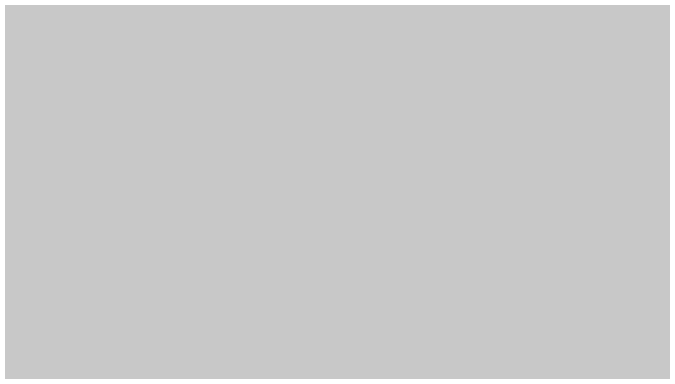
# Model space of a CAD drawing. Extents: x -23 to 289, y -67 to 135.
# Drawn here: x 201.0107 to 201.1278, y 33.148 to 33.2126 of the extents above; entities that cross this region are included whole.
import ezdxf
from ezdxf.enums import TextEntityAlignment as Align

# ---------------------------------------------------------------- set-up
doc = ezdxf.new("R2010")
doc.units = 0
doc.header["$MEASUREMENT"] = 0
for name, color, linetype in [('ASSEMBLY_OUTLINES_BTM', 191, 'CONTINUOUS'), ('ASSEMBLY_PART_NUMBERS_BTM', 191, 'CONTINUOUS'), ('GENERATED_SILKSCREEN_BTM', 255, 'CONTINUOUS'), ('PLACEMENT_OUTLINES_BTM', 222, 'CONTINUOUS')]:
    doc.layers.add(name, color=color, linetype=linetype)
doc.styles.add('VERIBEST_GERBER_0', font='txt')

msp = doc.modelspace()

# ---------------------------------------------------------------- linework, layer by layer
at = {"layer": 'ASSEMBLY_OUTLINES_BTM'}
msp.add_circle((202.5, 34.5), 1.6, dxfattribs=at)
at = {"layer": 'GENERATED_SILKSCREEN_BTM', "const_width": 0.15}
msp.add_lwpolyline([(200.9, 34.5, -1), (204.1, 34.5, -1)], format="xyb", close=True, dxfattribs=at)
msp.add_lwpolyline([(200.3068, 32.7716), (200.3068, 33.1748), (200.3084, 33.182), (200.3124, 33.186), (200.3172, 33.1908), (200.3228, 33.1924), (201.0908, 33.1924), (201.0972, 33.1908), (201.1012, 33.1868), (201.1036, 33.182), (201.1044, 33.1764), (201.1036, 33.17), (201.1012, 33.1644), (201.0972, 33.1604), (201.0908, 33.1588), (200.7228, 33.1588), (200.7228, 32.7828)], dxfattribs=at)
at = {"layer": 'PLACEMENT_OUTLINES_BTM'}
msp.add_circle((202.5, 34.5), 1.6, dxfattribs=at)

# ---------------------------------------------------------------- texts
at = {"layer": 'ASSEMBLY_PART_NUMBERS_BTM', "style": 'VERIBEST_GERBER_0', "text_generation_flag": 2}
for p in [(200.21, 46.75), (199.04, 46.25), (200.54, 46.25)]:
    msp.add_text('ERJ-3EKF4701V', height=2.032, rotation=90, dxfattribs=at).set_placement(p, align=Align.TOP_LEFT)
for s, p in [('ERJ-3EKF2052V', (220.5, 35.21)), ('CL10B104KB8SFNC', (204.25, 34.29)), ('ERJ-3EKF1022V', (212.25, 33.46))]:
    msp.add_text(s, height=2.032, dxfattribs=at).set_placement(p, align=Align.TOP_LEFT)

doc.saveas('drawing.dxf')
